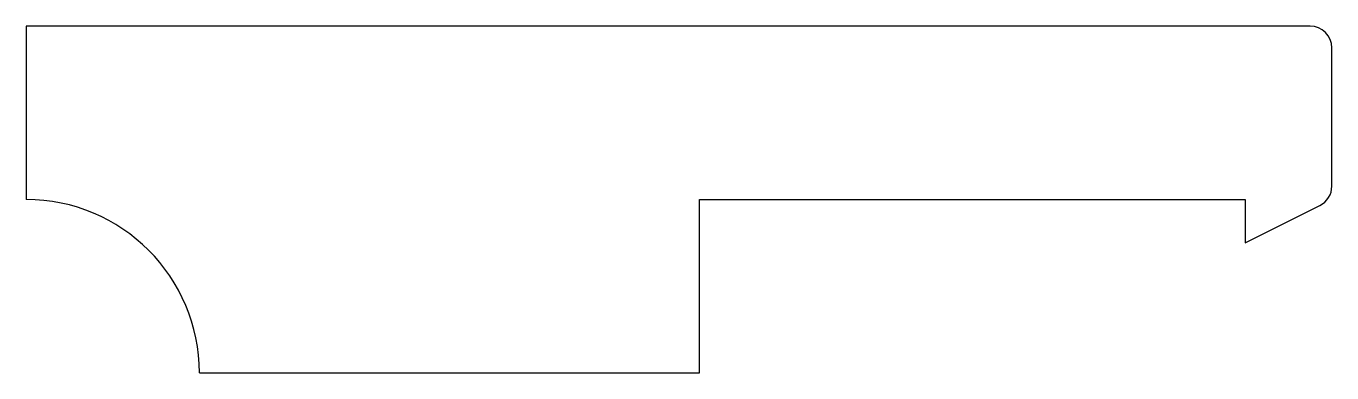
# Model space of a CAD drawing. Header units: millimetres. Extents: x 941.1 to 971.3, y 271.2 to 279.2.
import ezdxf

# ---------------------------------------------------------------- set-up
doc = ezdxf.new("R2010")
doc.units = ezdxf.units.MM
doc.layers.get('0').update_dxf_attribs({"color": 1})

msp = doc.modelspace()

# ---------------------------------------------------------------- linework, layer by layer
for p, q in [((970.753, 279.156), (941.103, 279.156)), ((941.103, 279.156), (941.103, 275.156)), ((971.253, 275.465), (971.253, 278.656)), ((956.653, 271.156), (956.653, 275.156)), ((956.653, 275.156), (969.253, 275.156)), ((969.253, 275.156), (969.253, 274.156)), ((969.253, 274.156), (970.977, 275.018)), ((945.103, 271.156), (956.653, 271.156))]:
    msp.add_line(p, q)
for centre, radius, start, end in [((970.753, 278.656), 0.5, 0, 90), ((970.753, 275.465), 0.5, 296.5651, 360), ((941.103, 271.156), 4, 0, 90)]:
    msp.add_arc(centre, radius, start, end)

doc.saveas('drawing.dxf')
